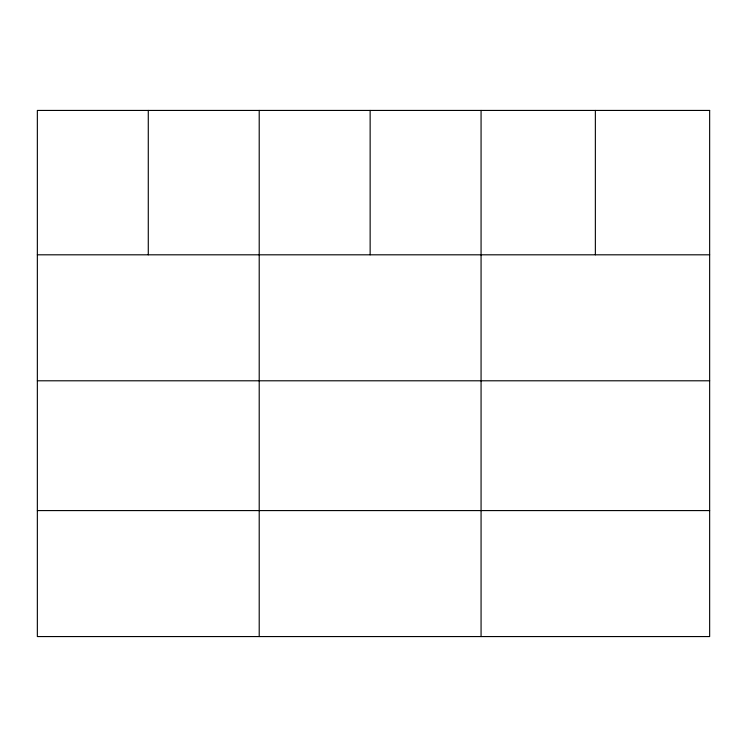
<?xml version="1.0" encoding="UTF-8"?>
<svg xmlns="http://www.w3.org/2000/svg" width="747" height="747" viewBox="0 0 747 747"><rect width="100%" height="100%" fill="white"/><g stroke="black" fill="none" stroke-linecap="round" stroke-linejoin="round"><path stroke-width="1.12" d="M37.35 254.811L709.65 254.811M37.35 380.793L709.65 380.793M37.35 510.584L709.65 510.584M595.359 110.435L595.359 254.811M481.068 110.435L481.068 636.565M370.138 110.435L370.138 254.811M259.209 110.435L259.209 636.565M148.28 110.435L148.28 254.811M709.65 110.435L37.35 110.435L37.35 636.565L709.65 636.565L709.65 110.435"/></g></svg>
